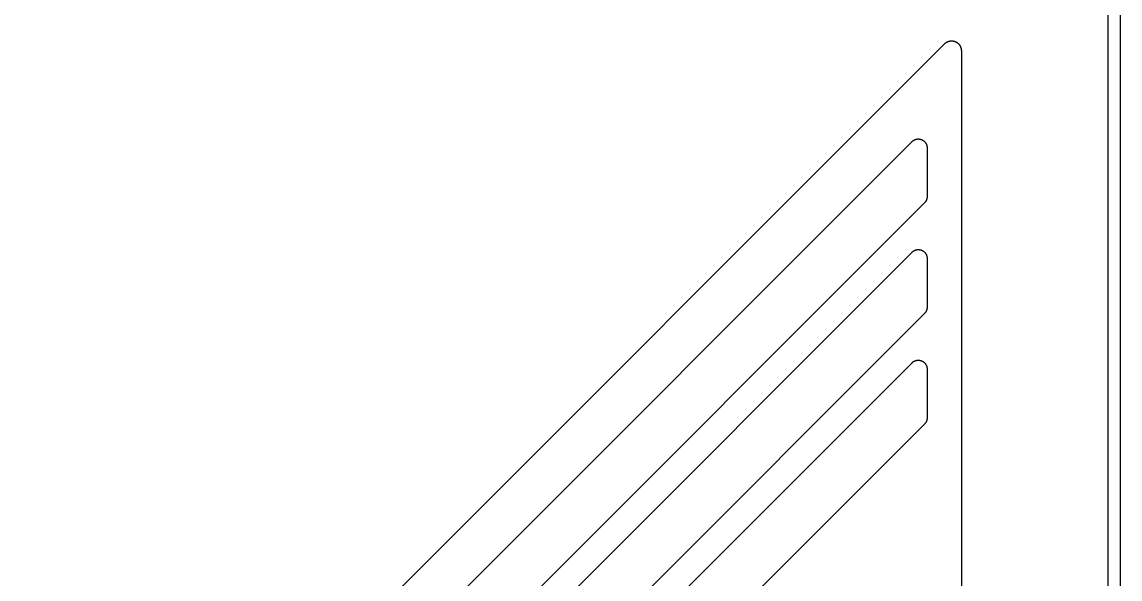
# Model space of a CAD drawing. Header units: millimetres. Extents: x -582 to 3448, y -204 to 2611.
# Drawn here: x 1204.1 to 1428.6, y 426.7 to 540.6 of the extents above; entities that cross this region are included whole.
import ezdxf

# ---------------------------------------------------------------- set-up
doc = ezdxf.new("R2010")
doc.units = ezdxf.units.MM
doc.header["$MEASUREMENT"] = 0
doc.layers.add('Utwórz2D linie widoczne', color=7, linetype='Continuous', true_color=0x000000)

msp = doc.modelspace()

# ---------------------------------------------------------------- linework, layer by layer
at = {"layer": 'Utwórz2D linie widoczne'}
for p, q in [((1428.64, 705.07), (1428.64, 346.22)), ((1426.2, 359.54), (1426.2, 692.61)), ((1393.35, 536.53), (1393.41, 536.55)), ((1393.41, 536.55), (1393.47, 536.58)), ((1393.47, 536.58), (1393.54, 536.6)), ((1393.54, 536.6), (1393.6, 536.63)), ((1393.6, 536.63), (1393.67, 536.65)), ((1393.67, 536.65), (1393.74, 536.66)), ((1393.74, 536.66), (1393.81, 536.68)), ((1393.81, 536.68), (1393.87, 536.69)), ((1393.87, 536.69), (1393.94, 536.7)), ((1393.94, 536.7), (1394.01, 536.71)), ((1394.01, 536.71), (1394.08, 536.71)), ((1394.08, 536.71), (1394.15, 536.71)), ((1394.15, 536.71), (1394.22, 536.72)), ((1394.22, 536.72), (1394.29, 536.71)), ((1394.29, 536.71), (1394.36, 536.71)), ((1394.36, 536.71), (1394.43, 536.7)), ((1394.43, 536.7), (1394.5, 536.69)), ((1394.5, 536.69), (1394.56, 536.68)), ((1394.56, 536.68), (1394.63, 536.67)), ((1394.63, 536.67), (1394.7, 536.65)), ((1394.7, 536.65), (1394.77, 536.63)), ((1394.77, 536.63), (1394.83, 536.61)), ((1394.83, 536.61), (1394.9, 536.59)), ((1394.9, 536.59), (1394.96, 536.56)), ((1394.96, 536.56), (1395.03, 536.54)), ((1204.15, 347.49), (1392.78, 536.13)), ((1392.78, 536.13), (1392.83, 536.18)), ((1392.83, 536.18), (1392.88, 536.22)), ((1392.88, 536.22), (1392.94, 536.27)), ((1392.94, 536.27), (1392.99, 536.31)), ((1392.99, 536.31), (1393.05, 536.35)), ((1393.05, 536.35), (1393.1, 536.39)), ((1393.1, 536.39), (1393.16, 536.43)), ((1393.16, 536.43), (1393.22, 536.46)), ((1393.22, 536.46), (1393.28, 536.5)), ((1393.28, 536.5), (1393.35, 536.53)), ((1395.03, 536.54), (1395.09, 536.51)), ((1395.09, 536.51), (1395.15, 536.47)), ((1395.15, 536.47), (1395.21, 536.44)), ((1395.21, 536.44), (1395.27, 536.4)), ((1395.27, 536.4), (1395.33, 536.37)), ((1395.33, 536.37), (1395.38, 536.33)), ((1395.38, 536.33), (1395.44, 536.28)), ((1395.44, 536.28), (1395.49, 536.24)), ((1395.49, 536.24), (1395.54, 536.19)), ((1395.54, 536.19), (1395.59, 536.15)), ((1395.59, 536.15), (1395.64, 536.1)), ((1395.64, 536.1), (1395.69, 536.05)), ((1395.69, 536.05), (1395.74, 535.99)), ((1395.74, 535.99), (1395.78, 535.94)), ((1395.78, 535.94), (1395.82, 535.88)), ((1395.82, 535.88), (1395.86, 535.83)), ((1395.86, 535.83), (1395.9, 535.77)), ((1395.9, 535.77), (1395.93, 535.71)), ((1395.93, 535.71), (1395.97, 535.65)), ((1395.97, 535.65), (1396, 535.59)), ((1396, 535.59), (1396.03, 535.52)), ((1396.03, 535.52), (1396.05, 535.46)), ((1396.05, 535.46), (1396.08, 535.39)), ((1396.08, 535.39), (1396.1, 535.33)), ((1396.1, 535.33), (1396.12, 535.26)), ((1396.12, 535.26), (1396.14, 535.2)), ((1396.14, 535.2), (1396.15, 535.13)), ((1396.15, 535.13), (1396.17, 535.06)), ((1396.17, 535.06), (1396.18, 534.99)), ((1396.18, 534.99), (1396.19, 534.92)), ((1396.19, 534.92), (1396.19, 534.85)), ((1396.19, 534.85), (1396.2, 534.78)), ((1396.2, 534.78), (1396.2, 534.72)), ((1396.2, 534.72), (1396.2, 390.37)), ((1386.31, 516.31), (1386.36, 516.34)), ((1386.36, 516.34), (1386.41, 516.38)), ((1386.41, 516.38), (1386.47, 516.41)), ((1386.47, 516.41), (1386.52, 516.44)), ((1386.52, 516.44), (1386.58, 516.47)), ((1386.58, 516.47), (1386.63, 516.5)), ((1386.63, 516.5), (1386.69, 516.52)), ((1386.69, 516.52), (1386.75, 516.55)), ((1386.75, 516.55), (1386.8, 516.57)), ((1386.8, 516.57), (1386.86, 516.59)), ((1386.86, 516.59), (1386.92, 516.61)), ((1386.92, 516.61), (1386.98, 516.62)), ((1386.98, 516.62), (1387.05, 516.63)), ((1387.05, 516.63), (1387.11, 516.65)), ((1387.11, 516.65), (1387.17, 516.65)), ((1387.17, 516.65), (1387.23, 516.66)), ((1387.23, 516.66), (1387.29, 516.67)), ((1387.29, 516.67), (1387.35, 516.67)), ((1387.35, 516.67), (1387.42, 516.67)), ((1387.42, 516.67), (1387.48, 516.67)), ((1387.48, 516.67), (1387.54, 516.66)), ((1387.54, 516.66), (1387.6, 516.66)), ((1387.6, 516.66), (1387.67, 516.65)), ((1387.67, 516.65), (1387.73, 516.64)), ((1387.73, 516.64), (1387.79, 516.63)), ((1387.79, 516.63), (1387.85, 516.61)), ((1387.85, 516.61), (1387.91, 516.59)), ((1387.91, 516.59), (1387.97, 516.58)), ((1387.97, 516.58), (1388.03, 516.56)), ((1388.03, 516.56), (1388.09, 516.53)), ((1388.09, 516.53), (1388.14, 516.51)), ((1388.14, 516.51), (1388.2, 516.48)), ((1388.2, 516.48), (1388.25, 516.45)), ((1388.25, 516.45), (1388.31, 516.42)), ((1388.31, 516.42), (1388.36, 516.39)), ((1388.36, 516.39), (1388.41, 516.35)), ((1388.41, 516.35), (1388.46, 516.32)), ((1224.13, 354.15), (1386.12, 516.14)), ((1386.12, 516.14), (1386.17, 516.19)), ((1386.17, 516.19), (1386.21, 516.23)), ((1386.21, 516.23), (1386.26, 516.27)), ((1386.26, 516.27), (1386.31, 516.31)), ((1388.46, 516.32), (1388.51, 516.28)), ((1388.51, 516.28), (1388.56, 516.24)), ((1388.56, 516.24), (1388.61, 516.2)), ((1388.61, 516.2), (1388.65, 516.16)), ((1388.65, 516.16), (1388.7, 516.11)), ((1388.7, 516.11), (1388.74, 516.07)), ((1388.74, 516.07), (1388.78, 516.02)), ((1388.78, 516.02), (1388.82, 515.97)), ((1388.82, 515.97), (1388.86, 515.92)), ((1388.86, 515.92), (1388.89, 515.87)), ((1388.89, 515.87), (1388.93, 515.82)), ((1388.93, 515.82), (1388.96, 515.76)), ((1388.96, 515.76), (1388.99, 515.71)), ((1388.99, 515.71), (1389.02, 515.65)), ((1389.02, 515.65), (1389.04, 515.6)), ((1389.04, 515.6), (1389.07, 515.54)), ((1389.07, 515.54), (1389.09, 515.48)), ((1389.09, 515.48), (1389.11, 515.42)), ((1389.11, 515.42), (1389.13, 515.36)), ((1389.13, 515.36), (1389.14, 515.3)), ((1389.14, 515.3), (1389.16, 515.24)), ((1389.16, 515.24), (1389.17, 515.18)), ((1389.17, 515.18), (1389.18, 515.12)), ((1389.18, 515.12), (1389.19, 515.06)), ((1389.19, 515.06), (1389.19, 514.99)), ((1389.19, 514.99), (1389.2, 514.93)), ((1389.2, 514.93), (1389.2, 514.87)), ((1389.2, 514.87), (1389.2, 504.89)), ((1388.67, 503.62), (1236.66, 351.61)), ((1388.71, 503.66), (1388.67, 503.62)), ((1388.75, 503.71), (1388.71, 503.66)), ((1388.79, 503.75), (1388.75, 503.71)), ((1388.83, 503.8), (1388.79, 503.75)), ((1388.87, 503.85), (1388.83, 503.8)), ((1388.9, 503.9), (1388.87, 503.85)), ((1388.93, 503.95), (1388.9, 503.9)), ((1388.97, 504.01), (1388.93, 503.95)), ((1388.99, 504.06), (1388.97, 504.01)), ((1389.02, 504.12), (1388.99, 504.06)), ((1389.05, 504.17), (1389.02, 504.12)), ((1389.07, 504.23), (1389.05, 504.17)), ((1389.09, 504.29), (1389.07, 504.23)), ((1389.11, 504.34), (1389.09, 504.29)), ((1389.13, 504.4), (1389.11, 504.34)), ((1389.15, 504.46), (1389.13, 504.4)), ((1389.16, 504.52), (1389.15, 504.46)), ((1389.17, 504.58), (1389.16, 504.52)), ((1389.18, 504.64), (1389.17, 504.58)), ((1389.19, 504.7), (1389.18, 504.64)), ((1389.2, 504.83), (1389.19, 504.77)), ((1389.19, 504.77), (1389.19, 504.7)), ((1389.2, 504.89), (1389.2, 504.83)), ((1386.58, 493.86), (1386.63, 493.89)), ((1386.63, 493.89), (1386.69, 493.92)), ((1386.69, 493.92), (1386.75, 493.94)), ((1386.75, 493.94), (1386.8, 493.96)), ((1386.8, 493.96), (1386.86, 493.98)), ((1386.86, 493.98), (1386.92, 494)), ((1386.92, 494), (1386.98, 494.01)), ((1386.98, 494.01), (1387.05, 494.03)), ((1387.05, 494.03), (1387.11, 494.04)), ((1387.11, 494.04), (1387.17, 494.05)), ((1387.17, 494.05), (1387.23, 494.05)), ((1387.23, 494.05), (1387.29, 494.06)), ((1387.29, 494.06), (1387.35, 494.06)), ((1387.35, 494.06), (1387.42, 494.06)), ((1387.42, 494.06), (1387.48, 494.06)), ((1387.48, 494.06), (1387.54, 494.06)), ((1387.54, 494.06), (1387.6, 494.05)), ((1387.6, 494.05), (1387.67, 494.04)), ((1387.67, 494.04), (1387.73, 494.03)), ((1387.73, 494.03), (1387.79, 494.02)), ((1387.79, 494.02), (1387.85, 494)), ((1387.85, 494), (1387.91, 493.99)), ((1387.91, 493.99), (1387.97, 493.97)), ((1387.97, 493.97), (1388.03, 493.95)), ((1388.03, 493.95), (1388.09, 493.93)), ((1388.09, 493.93), (1388.14, 493.9)), ((1388.14, 493.9), (1388.2, 493.87)), ((1246.74, 354.15), (1386.12, 493.53)), ((1386.12, 493.53), (1386.17, 493.58)), ((1386.17, 493.58), (1386.21, 493.62)), ((1386.21, 493.62), (1386.26, 493.66)), ((1386.26, 493.66), (1386.31, 493.7)), ((1386.31, 493.7), (1386.36, 493.74)), ((1386.36, 493.74), (1386.41, 493.77)), ((1386.41, 493.77), (1386.47, 493.8)), ((1386.47, 493.8), (1386.52, 493.83)), ((1386.52, 493.83), (1386.58, 493.86)), ((1388.2, 493.87), (1388.25, 493.84)), ((1388.25, 493.84), (1388.31, 493.81)), ((1388.31, 493.81), (1388.36, 493.78)), ((1388.36, 493.78), (1388.41, 493.75)), ((1388.41, 493.75), (1388.46, 493.71)), ((1388.46, 493.71), (1388.51, 493.67)), ((1388.51, 493.67), (1388.56, 493.63)), ((1388.56, 493.63), (1388.61, 493.59)), ((1388.61, 493.59), (1388.65, 493.55)), ((1388.65, 493.55), (1388.7, 493.51)), ((1388.7, 493.51), (1388.74, 493.46)), ((1388.74, 493.46), (1388.78, 493.41)), ((1388.78, 493.41), (1388.82, 493.36)), ((1388.82, 493.36), (1388.86, 493.31)), ((1388.86, 493.31), (1388.89, 493.26)), ((1388.89, 493.26), (1388.93, 493.21)), ((1388.93, 493.21), (1388.96, 493.16)), ((1388.96, 493.16), (1388.99, 493.1)), ((1388.99, 493.1), (1389.02, 493.05)), ((1389.02, 493.05), (1389.04, 492.99)), ((1389.04, 492.99), (1389.07, 492.93)), ((1389.07, 492.93), (1389.09, 492.87)), ((1389.09, 492.87), (1389.11, 492.81)), ((1389.11, 492.81), (1389.13, 492.75)), ((1389.13, 492.75), (1389.14, 492.69)), ((1389.14, 492.69), (1389.16, 492.63)), ((1389.16, 492.63), (1389.17, 492.57)), ((1389.17, 492.57), (1389.18, 492.51)), ((1389.18, 492.51), (1389.19, 492.45)), ((1389.19, 492.45), (1389.19, 492.39)), ((1389.19, 492.39), (1389.2, 492.32)), ((1389.2, 492.32), (1389.2, 492.26)), ((1389.2, 492.26), (1389.2, 482.28)), ((1388.67, 481.01), (1259.27, 351.61)), ((1388.71, 481.05), (1388.67, 481.01)), ((1388.75, 481.1), (1388.71, 481.05)), ((1388.79, 481.15), (1388.75, 481.1)), ((1388.83, 481.19), (1388.79, 481.15)), ((1388.87, 481.24), (1388.83, 481.19)), ((1388.9, 481.29), (1388.87, 481.24)), ((1388.93, 481.35), (1388.9, 481.29)), ((1388.97, 481.4), (1388.93, 481.35)), ((1388.99, 481.45), (1388.97, 481.4)), ((1389.02, 481.51), (1388.99, 481.45)), ((1389.05, 481.56), (1389.02, 481.51)), ((1389.07, 481.62), (1389.05, 481.56)), ((1389.09, 481.68), (1389.07, 481.62)), ((1389.11, 481.74), (1389.09, 481.68)), ((1389.13, 481.8), (1389.11, 481.74)), ((1389.15, 481.86), (1389.13, 481.8)), ((1389.16, 481.92), (1389.15, 481.86)), ((1389.17, 481.98), (1389.16, 481.92)), ((1389.18, 482.04), (1389.17, 481.98)), ((1389.19, 482.1), (1389.18, 482.04)), ((1389.2, 482.22), (1389.19, 482.16)), ((1389.19, 482.16), (1389.19, 482.1)), ((1389.2, 482.28), (1389.2, 482.22)), ((1387.11, 471.43), (1387.17, 471.44)), ((1387.17, 471.44), (1387.23, 471.45)), ((1387.23, 471.45), (1387.29, 471.45)), ((1387.29, 471.45), (1387.35, 471.45)), ((1387.35, 471.45), (1387.42, 471.45)), ((1387.42, 471.45), (1387.48, 471.45)), ((1387.48, 471.45), (1387.54, 471.45)), ((1387.54, 471.45), (1387.6, 471.44)), ((1387.6, 471.44), (1387.67, 471.43)), ((1387.67, 471.43), (1387.73, 471.42)), ((1269.35, 354.15), (1386.12, 470.93)), ((1386.12, 470.93), (1386.17, 470.97)), ((1386.17, 470.97), (1386.21, 471.01)), ((1386.21, 471.01), (1386.26, 471.05)), ((1386.26, 471.05), (1386.31, 471.09)), ((1386.31, 471.09), (1386.36, 471.13)), ((1386.36, 471.13), (1386.41, 471.16)), ((1386.41, 471.16), (1386.47, 471.2)), ((1386.47, 471.2), (1386.52, 471.23)), ((1386.52, 471.23), (1386.58, 471.26)), ((1386.58, 471.26), (1386.63, 471.28)), ((1386.63, 471.28), (1386.69, 471.31)), ((1386.69, 471.31), (1386.75, 471.33)), ((1386.75, 471.33), (1386.8, 471.35)), ((1386.8, 471.35), (1386.86, 471.37)), ((1386.86, 471.37), (1386.92, 471.39)), ((1386.92, 471.39), (1386.98, 471.41)), ((1386.98, 471.41), (1387.05, 471.42)), ((1387.05, 471.42), (1387.11, 471.43)), ((1387.73, 471.42), (1387.79, 471.41)), ((1387.79, 471.41), (1387.85, 471.4)), ((1387.85, 471.4), (1387.91, 471.38)), ((1387.91, 471.38), (1387.97, 471.36)), ((1387.97, 471.36), (1388.03, 471.34)), ((1388.03, 471.34), (1388.09, 471.32)), ((1388.09, 471.32), (1388.14, 471.29)), ((1388.14, 471.29), (1388.2, 471.27)), ((1388.2, 471.27), (1388.25, 471.24)), ((1388.25, 471.24), (1388.31, 471.21)), ((1388.31, 471.21), (1388.36, 471.17)), ((1388.36, 471.17), (1388.41, 471.14)), ((1388.41, 471.14), (1388.46, 471.1)), ((1388.46, 471.1), (1388.51, 471.07)), ((1388.51, 471.07), (1388.56, 471.03)), ((1388.56, 471.03), (1388.61, 470.99)), ((1388.61, 470.99), (1388.65, 470.94)), ((1388.65, 470.94), (1388.7, 470.9)), ((1388.7, 470.9), (1388.74, 470.85)), ((1388.74, 470.85), (1388.78, 470.8)), ((1388.78, 470.8), (1388.82, 470.76)), ((1388.82, 470.76), (1388.86, 470.71)), ((1388.86, 470.71), (1388.89, 470.65)), ((1388.89, 470.65), (1388.93, 470.6)), ((1388.93, 470.6), (1388.96, 470.55)), ((1388.96, 470.55), (1388.99, 470.49)), ((1388.99, 470.49), (1389.02, 470.44)), ((1389.02, 470.44), (1389.04, 470.38)), ((1389.04, 470.38), (1389.07, 470.32)), ((1389.07, 470.32), (1389.09, 470.27)), ((1389.09, 470.27), (1389.11, 470.21)), ((1389.11, 470.21), (1389.13, 470.15)), ((1389.13, 470.15), (1389.14, 470.09)), ((1389.14, 470.09), (1389.16, 470.03)), ((1389.16, 470.03), (1389.17, 469.97)), ((1389.17, 469.97), (1389.18, 469.9)), ((1389.18, 469.9), (1389.19, 469.84)), ((1389.19, 469.84), (1389.19, 469.78)), ((1389.19, 469.78), (1389.2, 469.72)), ((1389.2, 469.72), (1389.2, 469.65)), ((1389.2, 469.65), (1389.2, 459.67)), ((1388.67, 458.4), (1281.87, 351.61)), ((1388.71, 458.45), (1388.67, 458.4)), ((1388.75, 458.49), (1388.71, 458.45)), ((1388.79, 458.54), (1388.75, 458.49)), ((1388.83, 458.59), (1388.79, 458.54)), ((1388.87, 458.64), (1388.83, 458.59)), ((1388.9, 458.69), (1388.87, 458.64)), ((1388.93, 458.74), (1388.9, 458.69)), ((1388.97, 458.79), (1388.93, 458.74)), ((1388.99, 458.85), (1388.97, 458.79)), ((1389.02, 458.9), (1388.99, 458.85)), ((1389.05, 458.96), (1389.02, 458.9)), ((1389.07, 459.01), (1389.05, 458.96)), ((1389.09, 459.07), (1389.07, 459.01)), ((1389.11, 459.13), (1389.09, 459.07)), ((1389.13, 459.19), (1389.11, 459.13)), ((1389.15, 459.25), (1389.13, 459.19)), ((1389.16, 459.31), (1389.15, 459.25)), ((1389.17, 459.37), (1389.16, 459.31)), ((1389.18, 459.43), (1389.17, 459.37)), ((1389.19, 459.49), (1389.18, 459.43)), ((1389.2, 459.61), (1389.19, 459.55)), ((1389.19, 459.55), (1389.19, 459.49)), ((1389.2, 459.67), (1389.2, 459.61))]:
    msp.add_line(p, q, dxfattribs=at)

doc.saveas('drawing.dxf')
